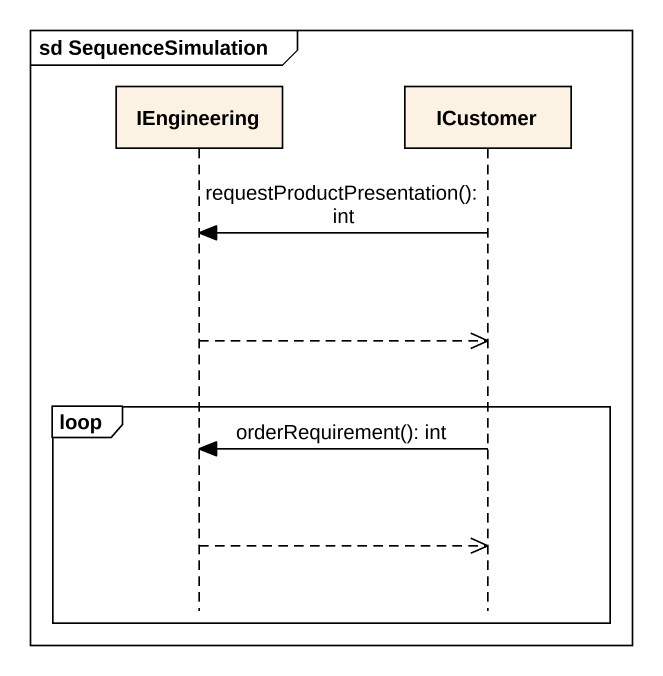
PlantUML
@startuml
mainframe sd SequenceSimulation
hide footbox
participant IEngineering
participant ICustomer

ICustomer -> IEngineering : requestProductPresentation(): int
IEngineering -->> ICustomer
loop
  ICustomer -> IEngineering : orderRequirement(): int
  IEngineering -->> ICustomer
end
@enduml
